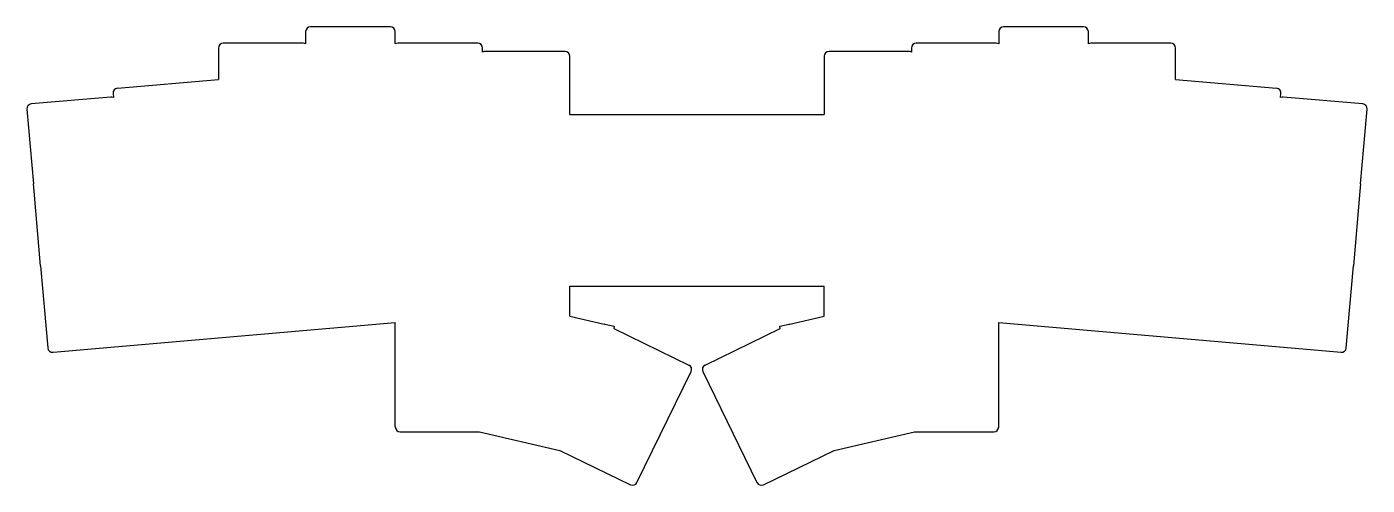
# Model space of a CAD drawing. Header units: millimetres. Extents: x 5 to 282, y -35 to 59.
import ezdxf

# ---------------------------------------------------------------- set-up
doc = ezdxf.new("R2010")
doc.units = ezdxf.units.MM

msp = doc.modelspace()

# ---------------------------------------------------------------- linework, layer by layer
for p, q in [((62.6, 58.39), (62.6, 55.86)), ((80.1, 59.39), (63.6, 59.39)), ((81.1, 55.86), (81.1, 58.39)), ((205.6, 58.39), (205.6, 55.86)), ((223.1, 59.39), (206.6, 59.39)), ((224.1, 55.86), (224.1, 58.39)), ((62.1, 55.99), (45.6, 55.99)), ((98.1, 55.99), (81.6, 55.99)), ((205.1, 55.99), (188.6, 55.99)), ((241.1, 55.99), (224.6, 55.99)), ((44.6, 54.99), (44.6, 48.52)), ((99.1, 54.16), (99.1, 54.99)), ((116.1, 54.29), (99.6, 54.29)), ((117.1, 41.29), (117.1, 53.29)), ((169.6, 53.29), (169.6, 41.29)), ((187.1, 54.29), (170.6, 54.29)), ((187.6, 54.99), (187.6, 54.16)), ((242.1, 48.52), (242.1, 54.99)), ((23.77, 46.7), (44.6, 48.52)), ((242.1, 48.52), (262.93, 46.7)), ((22.42, 44.88), (5.99, 43.44)), ((22.86, 45.62), (22.93, 44.79)), ((263.77, 44.79), (263.84, 45.62)), ((280.71, 43.44), (264.28, 44.88)), ((5.08, 42.35), (6.43, 26.91)), ((280.27, 26.91), (281.62, 42.35)), ((117.1, 41.29), (169.6, 41.29)), ((6.56, 25.42), (6.43, 26.91)), ((7.91, 9.98), (6.56, 25.42)), ((280.14, 25.42), (278.79, 9.98)), ((280.27, 26.91), (280.14, 25.42)), ((7.91, 9.98), (9.39, -6.96)), ((277.31, -6.96), (278.79, 9.98)), ((117.1, -0.39), (117.1, 5.79)), ((117.1, 5.79), (169.6, 5.79)), ((169.6, -0.39), (169.6, 5.79)), ((10.48, -7.87), (81.1, -1.69)), ((81.1, -23.31), (81.1, -1.69)), ((117.1, -0.39), (124.2, -2.03)), ((124.2, -2.03), (124.21, -2)), ((124.21, -2), (124.32, -2.05)), ((124.32, -2.05), (126.27, -2.5)), ((126.27, -2.5), (126.17, -2.96)), ((160.43, -2.5), (162.38, -2.05)), ((160.53, -2.96), (160.43, -2.5)), ((162.38, -2.05), (162.49, -2)), ((162.49, -2), (162.5, -2.03)), ((162.5, -2.03), (169.6, -0.39)), ((205.6, -1.69), (276.23, -7.87)), ((205.6, -23.31), (205.6, -1.69)), ((126.17, -2.96), (141.69, -10.53)), ((145.01, -10.53), (160.53, -2.96)), ((130.97, -34.78), (142.15, -11.86)), ((144.55, -11.86), (155.73, -34.78)), ((82.1, -24.31), (98.46, -24.31)), ((98.46, -24.31), (115.08, -28.14)), ((171.62, -28.14), (188.24, -24.31)), ((188.24, -24.31), (204.6, -24.31)), ((115.08, -28.14), (129.64, -35.24)), ((157.06, -35.24), (171.62, -28.14))]:
    msp.add_line(p, q)
for centre, start, end in [((63.6, 58.39), 90, 180), ((80.1, 58.39), 0, 90), ((206.6, 58.39), 90, 180), ((223.1, 58.39), 0, 90), ((45.6, 54.99), 90, 180), ((62.1, 54.99), 60, 90), ((81.6, 54.99), 90, 120), ((98.1, 54.99), 0, 90), ((188.6, 54.99), 90, 180), ((205.1, 54.99), 60, 90), ((224.6, 54.99), 90, 120), ((241.1, 54.99), 0, 90), ((99.6, 53.29), 90, 120), ((116.1, 53.29), 0, 90), ((170.6, 53.29), 90, 180), ((187.1, 53.29), 60, 90), ((22.51, 43.88), 65, 95), ((23.86, 45.7), 95, 185), ((262.84, 45.7), 355, 85), ((264.19, 43.88), 85, 115), ((6.07, 42.44), 95, 185), ((280.63, 42.44), 355, 85), ((7.43, 27), 185, 185.0256), ((7.56, 25.51), 184.9744, 185), ((279.15, 25.51), 355, 355.0256), ((279.28, 27), 354.9744, 355), ((8.91, 10.06), 185, 185.0256), ((277.79, 10.06), 354.9744, 355), ((10.39, -6.87), 185, 275), ((276.31, -6.87), 265, 355), ((141.25, -11.43), 334, 64), ((145.45, -11.43), 116, 206), ((82.1, -23.31), 180, 270), ((204.6, -23.31), 270, 0), ((130.07, -34.34), 244, 334), ((156.63, -34.34), 206, 296)]:
    msp.add_arc(centre, 1, start, end)

doc.saveas('drawing.dxf')
